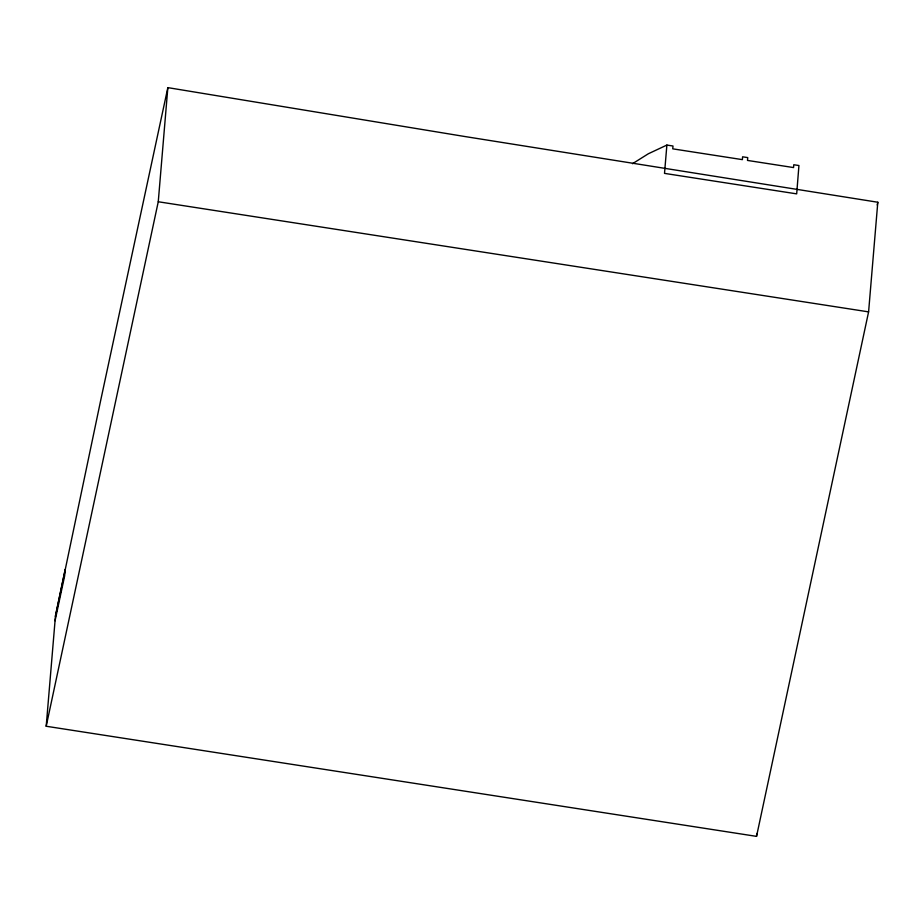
<?xml version="1.0" encoding="UTF-8"?>
<svg xmlns="http://www.w3.org/2000/svg" width="924" height="924" viewBox="0 0 924 924"><rect width="100%" height="100%" fill="white"/><g stroke="black" fill="none" stroke-linecap="round" stroke-linejoin="round"><path stroke-width="1.39" d="M55.417 616.435L100.785 399.93L167.845 87.63L464.171 136.417L877.8 202.24L868.595 311.873L756.537 836.37L46.2 726.252L55.475 615.765L65.177 569.542L64.645 575.895L55.059 620.766M46.2 726.252L158.258 201.755L167.845 87.63M666.885 145.068L664.506 173.377L796.684 193.867L798.937 165.535L793.785 164.738L793.554 167.567L747.504 160.43L747.735 157.6L742.607 156.803L742.376 159.633L672.753 148.845L672.995 146.015L666.885 145.068L648.336 153.765L632.501 163.71M756.537 836.37L756.768 833.494M877.222 204.989L877.8 202.24M158.258 201.755L868.595 311.873"/></g></svg>
